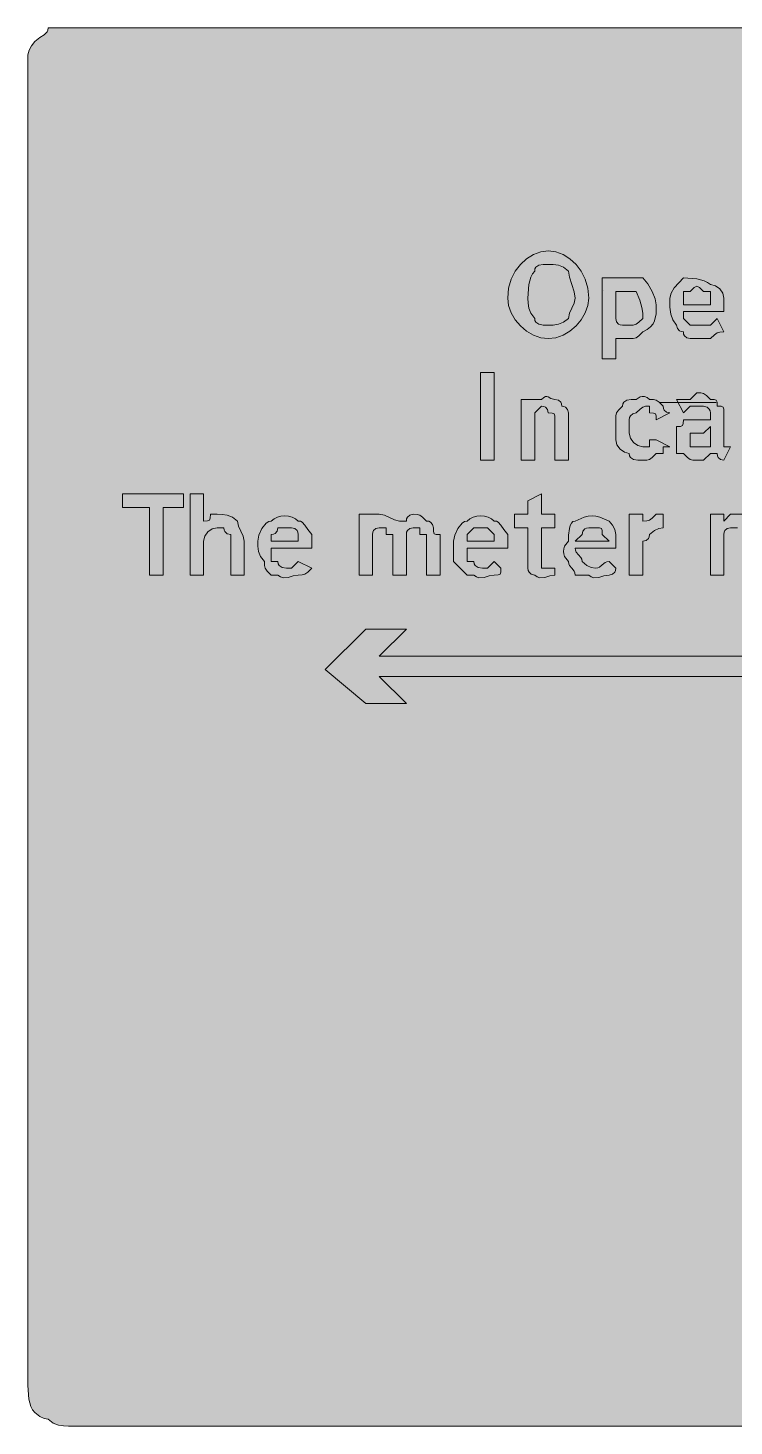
# Model space of a CAD drawing. Header units: metres. Extents: x 10 to 558, y 12 to 260.
# Drawn here: x 9.8 to 135.2, y 11.8 to 260.2 of the extents above; entities that cross this region are included whole.
import ezdxf

# ---------------------------------------------------------------- set-up
doc = ezdxf.new("R2010")
doc.units = ezdxf.units.M
for name, color, linetype, true_color in [('FILL_BLUE_0000FF', 7, 'Continuous', 0x0000ff), ('FILL_WHITE_FFFFFF', 7, 'Continuous', 0xffffff), ('STROKE_WHITE_FFFFFF', 7, 'Continuous', 0xffffff)]:
    doc.layers.add(name, color=color, linetype=linetype, true_color=true_color)

msp = doc.modelspace()

# ---------------------------------------------------------------- hatches: boundary and pattern name
at = {"layer": 'FILL_BLUE_0000FF', "true_color": 0x0000ff}
h = msp.add_hatch(color=7, dxfattribs=at)
h.dxf.hatch_style = 1
h.paths.add_polyline_path([(551.8, 260.11), (552.54, 259.95), (553.8, 259.41), (554.83, 258.64), (555.75, 257.76), (556.54, 257.26), (557.14, 256.67), (557.56, 256.03), (557.85, 255.36), (558.11, 254.05), (558.15, 252.96), (558.15, 18.96), (558.15, 16.56), (555.75, 14.16), (554.83, 13.28), (553.8, 12.51), (552.54, 11.97), (551.8, 11.81), (550.95, 11.76), (16.95, 11.76), (16.05, 11.78), (15.15, 11.91), (14.25, 12.27), (13.35, 12.96), (12.6, 13.11), (11.83, 13.47), (10.95, 14.16), (10.55, 14.66), (10.26, 15.25), (9.9, 16.56), (9.75, 18.96), (9.75, 252.96), (9.75, 255.36), (9.94, 256.24), (10.35, 257.01), (10.95, 257.76), (11.83, 258.47), (12.6, 258.96), (13.14, 259.45), (13.3, 259.76), (13.35, 260.16), (16.95, 260.16), (550.95, 260.16), (551.8, 260.11)])
at = {"layer": 'FILL_WHITE_FFFFFF', "true_color": 0xffffff}
h = msp.add_hatch(color=7, dxfattribs=at)
h.dxf.hatch_style = 1
h.paths.add_polyline_path([(104.79, 219.92), (106.01, 219.17), (107.1, 218.16), (108.02, 216.93), (108.73, 215.5), (109.19, 213.9), (109.35, 212.16), (109.19, 210.82), (108.73, 209.52), (108.02, 208.3), (107.1, 207.21), (106.01, 206.29), (104.79, 205.58), (103.49, 205.12), (102.15, 204.96), (100.81, 205.12), (99.51, 205.58), (98.29, 206.29), (97.2, 207.21), (96.28, 208.3), (95.57, 209.52), (95.11, 210.82), (94.95, 212.16), (95.11, 213.9), (95.57, 215.5), (96.28, 216.93), (97.2, 218.16), (98.29, 219.17), (99.51, 219.92), (100.81, 220.4), (102.15, 220.56), (103.49, 220.4), (104.79, 219.92)])
h.paths.add_polyline_path([(100.5, 218.01), (99.96, 217.65), (99.8, 217.36), (99.75, 216.96), (99.35, 216.46), (99.06, 215.87), (98.7, 214.56), (98.55, 212.16), (98.57, 211.26), (98.7, 210.36), (99.06, 209.46), (99.75, 208.56), (99.8, 208.16), (99.96, 207.87), (100.5, 207.51), (101.27, 207.38), (102.15, 207.36), (103.05, 207.38), (103.95, 207.51), (104.85, 207.87), (105.75, 208.56), (105.94, 209.46), (106.35, 210.36), (106.76, 211.26), (106.95, 212.16), (106.76, 213.25), (106.35, 214.56), (105.94, 215.87), (105.75, 216.96), (104.85, 217.65), (103.95, 218.01), (103.05, 218.14), (102.15, 218.16), (101.27, 218.14), (100.5, 218.01)], flags=16)
h = msp.add_hatch(color=7, dxfattribs=at)
h.dxf.hatch_style = 1
h.paths.add_polyline_path([(119.83, 214.67), (120.6, 213.36), (121.14, 212.05), (121.35, 210.96), (121.31, 209.37), (121.05, 208.11), (120.76, 207.57), (120.34, 207.08), (119.74, 206.61), (118.95, 206.16), (118.24, 205.47), (117.75, 205.11), (117.26, 204.98), (116.55, 204.96), (114.15, 204.96), (114.15, 201.36), (111.75, 201.36), (111.75, 215.76), (114.15, 215.76), (118.95, 215.76), (119.83, 214.67)])
h.paths.add_polyline_path([(114.15, 210.96), (114.15, 209.76), (114.15, 208.56), (114.3, 207.96), (114.66, 207.55), (114.95, 207.41), (115.35, 207.36), (116.55, 207.36), (117.26, 207.38), (117.75, 207.51), (118.24, 207.87), (118.95, 208.56), (118.93, 209.48), (118.8, 210.51), (118.44, 211.77), (117.75, 213.36), (116.55, 213.36), (115.35, 213.36), (114.15, 213.36), (114.15, 212.16), (114.15, 210.96)], flags=16)
h = msp.add_hatch(color=7, dxfattribs=at)
h.dxf.hatch_style = 1
h.paths.add_polyline_path([(126.34, 205.47), (126.2, 205.76), (126.15, 206.16), (125.75, 206.21), (125.46, 206.35), (125.1, 206.76), (124.95, 207.36), (124.26, 208.28), (123.9, 209.31), (123.77, 210.57), (123.75, 212.16), (123.96, 213.06), (124.5, 213.96), (126.15, 215.76), (128.55, 215.61), (129.86, 215.25), (130.45, 214.96), (130.95, 214.56), (131.83, 214.35), (132.6, 213.81), (133.14, 213.04), (133.35, 212.16), (133.35, 209.76), (126.15, 209.76), (126.15, 208.56), (127.35, 207.36), (129.75, 207.36), (130.95, 207.36), (132.15, 208.56), (133.35, 206.16), (132.64, 206.14), (132.15, 206.01), (131.66, 205.65), (130.95, 204.96), (127.35, 204.96), (126.75, 205.11), (126.34, 205.47)])
h.paths.add_polyline_path([(130.95, 213.36), (129.75, 213.36), (129.04, 214.03), (128.55, 214.26), (128.06, 214.03), (127.35, 213.36), (126.15, 213.36), (126.15, 210.96), (130.95, 210.96), (130.95, 213.36)], flags=16)
h = msp.add_hatch(color=7, dxfattribs=at)
h.dxf.hatch_style = 1
h.paths.add_polyline_path([(92.55, 198.96), (92.55, 183.36), (90.15, 183.36), (90.15, 198.96), (92.55, 198.96)])
h = msp.add_hatch(color=7, dxfattribs=at)
h.dxf.hatch_style = 1
h.paths.add_polyline_path([(99.75, 191.76), (99.75, 190.56), (99.75, 183.36), (97.35, 183.36), (97.35, 194.16), (99.75, 194.16), (100.95, 194.16), (101.35, 194.5), (101.66, 194.67), (101.92, 194.69), (102.15, 194.61), (102.64, 194.33), (103.35, 194.16), (103.95, 194.01), (104.36, 193.65), (104.5, 193.36), (104.55, 192.96), (104.95, 192.91), (105.24, 192.77), (105.6, 192.36), (105.75, 191.76), (105.75, 183.36), (103.35, 183.36), (103.35, 190.56), (103.33, 191.25), (103.2, 191.61), (102.84, 191.74), (102.15, 191.76), (102, 192.36), (101.64, 192.77), (101.35, 192.91), (100.95, 192.96), (99.75, 191.76)])
h = msp.add_hatch(color=7, dxfattribs=at)
h.dxf.hatch_style = 1
h.paths.add_polyline_path([(120.15, 185.76), (120.15, 186.96), (121.35, 186.96), (123.75, 185.76), (122.55, 185.76), (122.55, 184.56), (121.35, 184.56), (120.64, 183.87), (120.15, 183.51), (119.66, 183.38), (118.95, 183.36), (118.07, 183.38), (117.3, 183.51), (116.76, 183.87), (116.6, 184.16), (116.55, 184.56), (115.67, 184.77), (114.9, 185.31), (114.36, 186.08), (114.15, 186.96), (114.15, 190.56), (114.17, 191.27), (114.3, 191.76), (114.66, 192.25), (115.35, 192.96), (115.4, 193.36), (115.56, 193.65), (116.1, 194.01), (116.87, 194.14), (117.75, 194.16), (118.5, 194.61), (118.86, 194.69), (119.27, 194.67), (119.7, 194.5), (120.15, 194.16), (120.86, 194.14), (121.35, 194.01), (121.84, 193.65), (122.55, 192.96), (122.6, 192.56), (122.74, 192.27), (123.15, 191.91), (123.75, 191.76), (121.35, 190.56), (121.33, 191.25), (121.2, 191.61), (120.84, 191.74), (120.15, 191.76), (120.15, 192.96), (119.44, 192.94), (118.95, 192.81), (118.46, 192.45), (117.75, 191.76), (117.15, 191.61), (116.74, 191.25), (116.6, 190.96), (116.55, 190.56), (116.55, 188.16), (116.76, 187.28), (117.3, 186.51), (118.07, 185.97), (118.95, 185.76), (120.15, 185.76)])
h = msp.add_hatch(color=7, dxfattribs=at)
h.dxf.hatch_style = 1
h.paths.add_polyline_path([(127.35, 194.16), (128.55, 195.36), (129.26, 195.34), (129.75, 195.21), (130.24, 194.85), (130.95, 194.16), (131.64, 194.14), (132, 194.01), (132.13, 193.65), (132.15, 192.96), (132.84, 192.94), (133.2, 192.81), (133.33, 192.45), (133.35, 191.76), (133.35, 189.36), (133.35, 186.96), (133.35, 185.76), (134.55, 185.76), (133.35, 183.36), (132.75, 183.51), (132.34, 183.87), (132.2, 184.16), (132.15, 184.56), (130.95, 184.56), (129.75, 183.36), (128.55, 183.36), (127.84, 183.38), (127.35, 183.51), (126.86, 183.87), (126.15, 184.56), (124.95, 184.56), (124.95, 186.96), (124.95, 189.36), (125.64, 189.38), (126, 189.51), (126.13, 189.87), (126.15, 190.56), (128.55, 190.56), (129.75, 190.56), (130.95, 190.56), (130.95, 191.76), (130.9, 192.16), (130.76, 192.45), (130.35, 192.81), (129.75, 192.96), (128.55, 192.96), (127.35, 192.96), (126.15, 191.76), (124.95, 194.16), (126.15, 194.16), (127.35, 194.16)])
h.paths.add_polyline_path([(130.95, 185.76), (130.95, 186.96), (130.95, 189.36), (129.75, 188.16), (128.55, 188.16), (127.35, 188.16), (127.35, 186.96), (127.35, 185.76), (128.55, 185.76), (129.75, 185.76), (130.95, 185.76)], flags=16)
h = msp.add_hatch(color=7, dxfattribs=at)
h.dxf.hatch_style = 1
h.paths.add_polyline_path([(37.35, 174.96), (33.75, 174.96), (33.75, 162.96), (31.35, 162.96), (31.35, 174.96), (26.55, 174.96), (26.55, 177.36), (37.35, 177.36), (37.35, 174.96)])
h = msp.add_hatch(color=7, dxfattribs=at)
h.dxf.hatch_style = 1
h.paths.add_polyline_path([(40.95, 177.36), (40.95, 172.56), (41.64, 172.58), (42, 172.71), (42.13, 173.07), (42.15, 173.76), (43.35, 173.76), (44.25, 173.74), (45.15, 173.61), (46.05, 173.25), (46.95, 172.56), (47.14, 171.66), (47.55, 170.76), (47.96, 169.86), (48.15, 168.96), (48.15, 162.96), (45.75, 162.96), (45.75, 168.96), (45.75, 170.16), (45.15, 170.31), (44.74, 170.67), (44.6, 170.96), (44.55, 171.36), (43.35, 171.36), (42.47, 171.15), (41.7, 170.61), (41.16, 169.84), (40.95, 168.96), (40.95, 162.96), (38.55, 162.96), (38.55, 177.36), (40.95, 177.36)])
h = msp.add_hatch(color=7, dxfattribs=at)
h.dxf.hatch_style = 1
h.paths.add_polyline_path([(100.95, 164.16), (102.15, 164.16), (103.35, 164.16), (103.35, 162.96), (102.45, 162.79), (101.55, 162.51), (100.65, 162.45), (100.2, 162.62), (99.75, 162.96), (99.15, 163.11), (98.74, 163.47), (98.6, 163.76), (98.55, 164.16), (98.55, 171.36), (96.15, 171.36), (96.15, 173.76), (98.55, 173.76), (98.55, 176.16), (100.95, 177.36), (100.95, 173.76), (103.35, 173.76), (103.35, 171.36), (100.95, 171.36), (100.95, 165.36), (100.95, 164.16)])
h = msp.add_hatch(color=7, dxfattribs=at)
h.dxf.hatch_style = 1
h.paths.add_polyline_path([(52.26, 163.67), (51.9, 164.16), (51.77, 164.65), (51.75, 165.36), (51.06, 166.26), (50.7, 167.16), (50.57, 168.06), (50.55, 168.96), (50.76, 170.03), (51.3, 171.21), (52.07, 172.17), (52.5, 172.45), (52.95, 172.56), (53.45, 172.95), (54.04, 173.23), (54.68, 173.4), (55.35, 173.46), (56.02, 173.4), (56.66, 173.23), (57.25, 172.95), (57.75, 172.56), (58.15, 172.51), (58.46, 172.35), (58.95, 171.81), (59.44, 171.04), (60.15, 170.16), (60.15, 167.76), (52.95, 167.76), (52.95, 165.36), (54.15, 165.36), (54.2, 164.96), (54.36, 164.67), (54.9, 164.31), (55.67, 164.18), (56.55, 164.16), (57.75, 165.36), (60.15, 164.16), (59.44, 163.47), (58.95, 163.11), (58.46, 162.98), (57.75, 162.96), (56.85, 162.79), (55.95, 162.51), (55.05, 162.45), (54.6, 162.62), (54.15, 162.96), (52.95, 162.96), (52.26, 163.67)])
h.paths.add_polyline_path([(57.75, 170.16), (57.7, 170.56), (57.56, 170.85), (57.15, 171.21), (56.55, 171.36), (54.15, 171.36), (54, 170.76), (53.64, 170.35), (53.35, 170.21), (52.95, 170.16), (52.95, 168.96), (57.75, 168.96), (57.75, 170.16)], flags=16)
h = msp.add_hatch(color=7, dxfattribs=at)
h.dxf.hatch_style = 1
h.paths.add_polyline_path([(73.05, 173.57), (73.95, 173.16), (74.85, 172.75), (75.75, 172.56), (76.95, 172.56), (77, 172.96), (77.14, 173.25), (77.55, 173.61), (78.15, 173.76), (78.86, 173.74), (79.35, 173.61), (79.84, 173.25), (80.55, 172.56), (80.95, 172.51), (81.24, 172.37), (81.6, 171.96), (81.75, 171.36), (81.77, 170.67), (81.9, 170.31), (82.26, 170.18), (82.95, 170.16), (82.95, 162.96), (80.55, 162.96), (80.55, 170.16), (79.35, 170.16), (79.35, 171.36), (78.15, 171.36), (77.55, 171.21), (77.14, 170.85), (77, 170.56), (76.95, 170.16), (76.95, 168.96), (76.95, 162.96), (74.55, 162.96), (74.55, 170.16), (73.35, 170.16), (73.35, 171.36), (72.15, 171.36), (71.55, 171.21), (71.14, 170.85), (71, 170.56), (70.95, 170.16), (70.95, 168.96), (70.95, 162.96), (68.55, 162.96), (68.55, 173.76), (70.95, 173.76), (72.15, 173.76), (73.05, 173.57)])
h = msp.add_hatch(color=7, dxfattribs=at)
h.dxf.hatch_style = 1
h.paths.add_polyline_path([(85.35, 165.36), (85.35, 168.96), (85.56, 170.03), (86.1, 171.21), (86.87, 172.17), (87.3, 172.45), (87.75, 172.56), (88.25, 172.95), (88.84, 173.23), (89.48, 173.4), (90.15, 173.46), (90.82, 173.4), (91.46, 173.23), (92.05, 172.95), (92.55, 172.56), (92.95, 172.51), (93.26, 172.35), (93.75, 171.81), (94.24, 171.04), (94.95, 170.16), (94.95, 167.76), (87.75, 167.76), (87.75, 165.36), (88.95, 165.36), (89, 164.96), (89.16, 164.67), (89.7, 164.31), (90.47, 164.18), (91.35, 164.16), (92.55, 165.36), (93.75, 164.16), (93.73, 163.47), (93.6, 163.11), (93.24, 162.98), (92.55, 162.96), (91.65, 162.79), (90.75, 162.51), (89.85, 162.45), (89.4, 162.62), (88.95, 162.96), (87.75, 162.96), (85.35, 165.36)])
h.paths.add_polyline_path([(92.55, 170.16), (91.35, 171.36), (88.95, 171.36), (87.75, 170.16), (87.75, 168.96), (92.55, 168.96), (92.55, 170.16)], flags=16)
h = msp.add_hatch(color=7, dxfattribs=at)
h.dxf.hatch_style = 1
h.paths.add_polyline_path([(106.9, 163.36), (106.76, 163.67), (106.35, 164.16), (105.94, 164.65), (105.8, 164.96), (105.75, 165.36), (105.07, 166.26), (104.91, 166.71), (104.85, 167.16), (104.91, 167.61), (105.07, 168.06), (105.75, 168.96), (105.77, 170.03), (105.9, 171.21), (106.04, 171.74), (106.26, 172.17), (106.55, 172.45), (106.95, 172.56), (108.56, 173.23), (109.27, 173.4), (109.95, 173.46), (110.63, 173.4), (111.34, 173.23), (112.95, 172.56), (113.55, 171.81), (113.96, 171.04), (114.15, 170.16), (114.15, 167.76), (106.95, 167.76), (107, 167.36), (107.14, 167.05), (107.55, 166.56), (107.96, 166.07), (108.1, 165.76), (108.15, 165.36), (109.03, 164.67), (109.8, 164.31), (110.55, 164.16), (110.95, 164.21), (111.26, 164.35), (111.75, 164.76), (112.24, 165.17), (112.55, 165.31), (112.95, 165.36), (114.15, 164.16), (114.1, 163.76), (113.96, 163.47), (113.55, 163.11), (112.95, 162.96), (112.05, 162.79), (111.15, 162.51), (110.25, 162.45), (109.8, 162.62), (109.35, 162.96), (106.95, 162.96), (106.9, 163.36)])
h.paths.add_polyline_path([(111.75, 170.16), (111.73, 170.85), (111.6, 171.21), (111.24, 171.34), (110.55, 171.36), (109.35, 171.36), (108.95, 171.31), (108.66, 171.17), (108.3, 170.76), (108.15, 170.16), (106.95, 168.96), (112.95, 168.96), (111.75, 170.16)], flags=16)
h = msp.add_hatch(color=7, dxfattribs=at)
h.dxf.hatch_style = 1
h.paths.add_polyline_path([(119.66, 172.58), (120.15, 172.71), (120.64, 173.07), (121.35, 173.76), (122.55, 173.76), (122.55, 171.36), (121.8, 171.21), (121.03, 170.85), (120.15, 170.16), (120.1, 169.76), (119.96, 169.47), (119.55, 169.11), (118.95, 168.96), (118.95, 162.96), (116.55, 162.96), (116.55, 173.76), (118.95, 173.76), (118.95, 172.56), (119.66, 172.58)])
h = msp.add_hatch(color=7, dxfattribs=at)
h.dxf.hatch_style = 1
h.paths.add_polyline_path([(133.95, 171.21), (133.54, 170.85), (133.4, 170.56), (133.35, 170.16), (133.35, 168.96), (133.35, 162.96), (130.95, 162.96), (130.95, 173.76), (133.35, 173.76), (133.35, 172.56), (134.55, 173.76), (136.95, 173.76), (137, 173.36), (137.14, 173.05), (137.55, 172.56), (137.96, 172.07), (138.1, 171.76), (138.15, 171.36), (138.55, 171.31), (138.84, 171.17), (139.2, 170.76), (139.35, 170.16), (139.35, 162.96), (136.95, 162.96), (136.95, 170.16), (135.75, 171.36), (134.55, 171.36), (133.95, 171.21)])
h = msp.add_hatch(color=7, dxfattribs=at)
h.dxf.hatch_style = 1
h.paths.add_polyline_path([(505.35, 144.96), (72.15, 144.96), (76.95, 140.16), (69.75, 140.16), (62.55, 146.16), (69.75, 153.36), (76.95, 153.36), (72.15, 148.56), (505.35, 148.56), (505.35, 144.96)])

# ---------------------------------------------------------------- linework, layer by layer
at = {"layer": 'FILL_BLUE_0000FF', "lineweight": 0, "true_color": 0x0000ff}
msp.add_lwpolyline([(550.95, 11.76), (16.95, 11.76), (16.05, 11.78), (15.15, 11.91), (14.25, 12.27), (13.35, 12.96), (12.6, 13.11), (11.83, 13.47), (10.95, 14.16), (10.55, 14.66), (10.26, 15.25), (9.9, 16.56), (9.75, 18.96), (9.75, 252.96), (9.75, 255.36), (9.94, 256.24), (10.35, 257.01), (10.95, 257.76), (11.83, 258.47), (12.6, 258.96), (13.14, 259.45), (13.3, 259.76), (13.35, 260.16), (16.95, 260.16), (550.95, 260.16)], dxfattribs=at)
at = {"layer": 'FILL_WHITE_FFFFFF', "lineweight": 0, "true_color": 0xffffff}
for points in [[(104.79, 219.92), (106.01, 219.17), (107.1, 218.16), (108.02, 216.93), (108.73, 215.5), (109.19, 213.9), (109.35, 212.16), (109.19, 210.82), (108.73, 209.52), (108.02, 208.3), (107.1, 207.21), (106.01, 206.29), (104.79, 205.58), (103.49, 205.12), (102.15, 204.96), (100.81, 205.12), (99.51, 205.58), (98.29, 206.29), (97.2, 207.21), (96.28, 208.3), (95.57, 209.52), (95.11, 210.82), (94.95, 212.16), (95.11, 213.9), (95.57, 215.5), (96.28, 216.93), (97.2, 218.16), (98.29, 219.17), (99.51, 219.92), (100.81, 220.4), (102.15, 220.56), (103.49, 220.4)], [(100.5, 218.01), (99.96, 217.65), (99.8, 217.36), (99.75, 216.96), (99.35, 216.46), (99.06, 215.87), (98.7, 214.56), (98.55, 212.16), (98.57, 211.26), (98.7, 210.36), (99.06, 209.46), (99.75, 208.56), (99.8, 208.16), (99.96, 207.87), (100.5, 207.51), (101.27, 207.38), (102.15, 207.36), (103.05, 207.38), (103.95, 207.51), (104.85, 207.87), (105.75, 208.56), (105.94, 209.46), (106.35, 210.36), (106.76, 211.26), (106.95, 212.16), (106.76, 213.25), (106.35, 214.56), (105.94, 215.87), (105.75, 216.96), (104.85, 217.65), (103.95, 218.01), (103.05, 218.14), (102.15, 218.16), (101.27, 218.14)], [(119.83, 214.67), (120.6, 213.36), (121.14, 212.05), (121.35, 210.96), (121.31, 209.37), (121.05, 208.11), (120.76, 207.57), (120.34, 207.08), (119.74, 206.61), (118.95, 206.16), (118.24, 205.47), (117.75, 205.11), (117.26, 204.98), (116.55, 204.96), (114.15, 204.96), (114.15, 201.36), (111.75, 201.36), (111.75, 215.76), (114.15, 215.76), (118.95, 215.76)], [(126.34, 205.47), (126.2, 205.76), (126.15, 206.16), (125.75, 206.21), (125.46, 206.35), (125.1, 206.76), (124.95, 207.36), (124.26, 208.28), (123.9, 209.31), (123.77, 210.57), (123.75, 212.16), (123.96, 213.06), (124.5, 213.96), (126.15, 215.76), (128.55, 215.61), (129.86, 215.25), (130.45, 214.96), (130.95, 214.56), (131.83, 214.35), (132.6, 213.81), (133.14, 213.04), (133.35, 212.16), (133.35, 209.76), (126.15, 209.76), (126.15, 208.56), (127.35, 207.36), (129.75, 207.36), (130.95, 207.36), (132.15, 208.56), (133.35, 206.16), (132.64, 206.14), (132.15, 206.01), (131.66, 205.65), (130.95, 204.96), (127.35, 204.96), (126.75, 205.11)], [(130.95, 213.36), (129.75, 213.36), (129.04, 214.03), (128.55, 214.26), (128.06, 214.03), (127.35, 213.36), (126.15, 213.36), (126.15, 210.96), (130.95, 210.96)], [(114.15, 210.96), (114.15, 209.76), (114.15, 208.56), (114.3, 207.96), (114.66, 207.55), (114.95, 207.41), (115.35, 207.36), (116.55, 207.36), (117.26, 207.38), (117.75, 207.51), (118.24, 207.87), (118.95, 208.56), (118.93, 209.48), (118.8, 210.51), (118.44, 211.77), (117.75, 213.36), (116.55, 213.36), (115.35, 213.36), (114.15, 213.36), (114.15, 212.16)], [(92.55, 198.96), (92.55, 183.36), (90.15, 183.36), (90.15, 198.96)], [(99.75, 191.76), (99.75, 190.56), (99.75, 183.36), (97.35, 183.36), (97.35, 194.16), (99.75, 194.16), (100.95, 194.16), (101.35, 194.5), (101.66, 194.67), (101.92, 194.69), (102.15, 194.61), (102.64, 194.33), (103.35, 194.16), (103.95, 194.01), (104.36, 193.65), (104.5, 193.36), (104.55, 192.96), (104.95, 192.91), (105.24, 192.77), (105.6, 192.36), (105.75, 191.76), (105.75, 183.36), (103.35, 183.36), (103.35, 190.56), (103.33, 191.25), (103.2, 191.61), (102.84, 191.74), (102.15, 191.76), (102, 192.36), (101.64, 192.77), (101.35, 192.91), (100.95, 192.96)], [(120.15, 185.76), (120.15, 186.96), (121.35, 186.96), (123.75, 185.76), (122.55, 185.76), (122.55, 184.56), (121.35, 184.56), (120.64, 183.87), (120.15, 183.51), (119.66, 183.38), (118.95, 183.36), (118.07, 183.38), (117.3, 183.51), (116.76, 183.87), (116.6, 184.16), (116.55, 184.56), (115.67, 184.77), (114.9, 185.31), (114.36, 186.08), (114.15, 186.96), (114.15, 190.56), (114.17, 191.27), (114.3, 191.76), (114.66, 192.25), (115.35, 192.96), (115.4, 193.36), (115.56, 193.65), (116.1, 194.01), (116.87, 194.14), (117.75, 194.16), (118.5, 194.61), (118.86, 194.69), (119.27, 194.67), (119.7, 194.5), (120.15, 194.16), (120.86, 194.14), (121.35, 194.01), (121.84, 193.65), (122.55, 192.96), (122.6, 192.56), (122.74, 192.27), (123.15, 191.91), (123.75, 191.76), (121.35, 190.56), (121.33, 191.25), (121.2, 191.61), (120.84, 191.74), (120.15, 191.76), (120.15, 192.96), (119.44, 192.94), (118.95, 192.81), (118.46, 192.45), (117.75, 191.76), (117.15, 191.61), (116.74, 191.25), (116.6, 190.96), (116.55, 190.56), (116.55, 188.16), (116.76, 187.28), (117.3, 186.51), (118.07, 185.97), (118.95, 185.76)], [(127.35, 194.16), (128.55, 195.36), (129.26, 195.34), (129.75, 195.21), (130.24, 194.85), (130.95, 194.16), (131.64, 194.14), (132, 194.01), (132.13, 193.65), (132.15, 192.96), (132.84, 192.94), (133.2, 192.81), (133.33, 192.45), (133.35, 191.76), (133.35, 189.36), (133.35, 186.96), (133.35, 185.76), (134.55, 185.76), (133.35, 183.36), (132.75, 183.51), (132.34, 183.87), (132.2, 184.16), (132.15, 184.56), (130.95, 184.56), (129.75, 183.36), (128.55, 183.36), (127.84, 183.38), (127.35, 183.51), (126.86, 183.87), (126.15, 184.56), (124.95, 184.56), (124.95, 186.96), (124.95, 189.36), (125.64, 189.38), (126, 189.51), (126.13, 189.87), (126.15, 190.56), (128.55, 190.56), (129.75, 190.56), (130.95, 190.56), (130.95, 191.76), (130.9, 192.16), (130.76, 192.45), (130.35, 192.81), (129.75, 192.96), (128.55, 192.96), (127.35, 192.96), (126.15, 191.76), (124.95, 194.16), (126.15, 194.16)], [(130.95, 185.76), (130.95, 186.96), (130.95, 189.36), (129.75, 188.16), (128.55, 188.16), (127.35, 188.16), (127.35, 186.96), (127.35, 185.76), (128.55, 185.76), (129.75, 185.76)], [(37.35, 174.96), (33.75, 174.96), (33.75, 162.96), (31.35, 162.96), (31.35, 174.96), (26.55, 174.96), (26.55, 177.36), (37.35, 177.36)], [(40.95, 177.36), (40.95, 172.56), (41.64, 172.58), (42, 172.71), (42.13, 173.07), (42.15, 173.76), (43.35, 173.76), (44.25, 173.74), (45.15, 173.61), (46.05, 173.25), (46.95, 172.56), (47.14, 171.66), (47.55, 170.76), (47.96, 169.86), (48.15, 168.96), (48.15, 162.96), (45.75, 162.96), (45.75, 168.96), (45.75, 170.16), (45.15, 170.31), (44.74, 170.67), (44.6, 170.96), (44.55, 171.36), (43.35, 171.36), (42.47, 171.15), (41.7, 170.61), (41.16, 169.84), (40.95, 168.96), (40.95, 162.96), (38.55, 162.96), (38.55, 177.36)], [(100.95, 164.16), (102.15, 164.16), (103.35, 164.16), (103.35, 162.96), (102.45, 162.79), (101.55, 162.51), (100.65, 162.45), (100.2, 162.62), (99.75, 162.96), (99.15, 163.11), (98.74, 163.47), (98.6, 163.76), (98.55, 164.16), (98.55, 171.36), (96.15, 171.36), (96.15, 173.76), (98.55, 173.76), (98.55, 176.16), (100.95, 177.36), (100.95, 173.76), (103.35, 173.76), (103.35, 171.36), (100.95, 171.36), (100.95, 165.36)], [(52.26, 163.67), (51.9, 164.16), (51.77, 164.65), (51.75, 165.36), (51.06, 166.26), (50.7, 167.16), (50.57, 168.06), (50.55, 168.96), (50.76, 170.03), (51.3, 171.21), (52.07, 172.17), (52.5, 172.45), (52.95, 172.56), (53.45, 172.95), (54.04, 173.23), (54.68, 173.4), (55.35, 173.46), (56.02, 173.4), (56.66, 173.23), (57.25, 172.95), (57.75, 172.56), (58.15, 172.51), (58.46, 172.35), (58.95, 171.81), (59.44, 171.04), (60.15, 170.16), (60.15, 167.76), (52.95, 167.76), (52.95, 165.36), (54.15, 165.36), (54.2, 164.96), (54.36, 164.67), (54.9, 164.31), (55.67, 164.18), (56.55, 164.16), (57.75, 165.36), (60.15, 164.16), (59.44, 163.47), (58.95, 163.11), (58.46, 162.98), (57.75, 162.96), (56.85, 162.79), (55.95, 162.51), (55.05, 162.45), (54.6, 162.62), (54.15, 162.96), (52.95, 162.96)], [(73.05, 173.57), (73.95, 173.16), (74.85, 172.75), (75.75, 172.56), (76.95, 172.56), (77, 172.96), (77.14, 173.25), (77.55, 173.61), (78.15, 173.76), (78.86, 173.74), (79.35, 173.61), (79.84, 173.25), (80.55, 172.56), (80.95, 172.51), (81.24, 172.37), (81.6, 171.96), (81.75, 171.36), (81.77, 170.67), (81.9, 170.31), (82.26, 170.18), (82.95, 170.16), (82.95, 162.96), (80.55, 162.96), (80.55, 170.16), (79.35, 170.16), (79.35, 171.36), (78.15, 171.36), (77.55, 171.21), (77.14, 170.85), (77, 170.56), (76.95, 170.16), (76.95, 168.96), (76.95, 162.96), (74.55, 162.96), (74.55, 170.16), (73.35, 170.16), (73.35, 171.36), (72.15, 171.36), (71.55, 171.21), (71.14, 170.85), (71, 170.56), (70.95, 170.16), (70.95, 168.96), (70.95, 162.96), (68.55, 162.96), (68.55, 173.76), (70.95, 173.76), (72.15, 173.76)], [(85.35, 165.36), (85.35, 168.96), (85.56, 170.03), (86.1, 171.21), (86.87, 172.17), (87.3, 172.45), (87.75, 172.56), (88.25, 172.95), (88.84, 173.23), (89.48, 173.4), (90.15, 173.46), (90.82, 173.4), (91.46, 173.23), (92.05, 172.95), (92.55, 172.56), (92.95, 172.51), (93.26, 172.35), (93.75, 171.81), (94.24, 171.04), (94.95, 170.16), (94.95, 167.76), (87.75, 167.76), (87.75, 165.36), (88.95, 165.36), (89, 164.96), (89.16, 164.67), (89.7, 164.31), (90.47, 164.18), (91.35, 164.16), (92.55, 165.36), (93.75, 164.16), (93.73, 163.47), (93.6, 163.11), (93.24, 162.98), (92.55, 162.96), (91.65, 162.79), (90.75, 162.51), (89.85, 162.45), (89.4, 162.62), (88.95, 162.96), (87.75, 162.96)], [(106.9, 163.36), (106.76, 163.67), (106.35, 164.16), (105.94, 164.65), (105.8, 164.96), (105.75, 165.36), (105.07, 166.26), (104.91, 166.71), (104.85, 167.16), (104.91, 167.61), (105.07, 168.06), (105.75, 168.96), (105.77, 170.03), (105.9, 171.21), (106.04, 171.74), (106.26, 172.17), (106.55, 172.45), (106.95, 172.56), (108.56, 173.23), (109.27, 173.4), (109.95, 173.46), (110.63, 173.4), (111.34, 173.23), (112.95, 172.56), (113.55, 171.81), (113.96, 171.04), (114.15, 170.16), (114.15, 167.76), (106.95, 167.76), (107, 167.36), (107.14, 167.05), (107.55, 166.56), (107.96, 166.07), (108.1, 165.76), (108.15, 165.36), (109.03, 164.67), (109.8, 164.31), (110.55, 164.16), (110.95, 164.21), (111.26, 164.35), (111.75, 164.76), (112.24, 165.17), (112.55, 165.31), (112.95, 165.36), (114.15, 164.16), (114.1, 163.76), (113.96, 163.47), (113.55, 163.11), (112.95, 162.96), (112.05, 162.79), (111.15, 162.51), (110.25, 162.45), (109.8, 162.62), (109.35, 162.96), (106.95, 162.96)], [(119.66, 172.58), (120.15, 172.71), (120.64, 173.07), (121.35, 173.76), (122.55, 173.76), (122.55, 171.36), (121.8, 171.21), (121.03, 170.85), (120.15, 170.16), (120.1, 169.76), (119.96, 169.47), (119.55, 169.11), (118.95, 168.96), (118.95, 162.96), (116.55, 162.96), (116.55, 173.76), (118.95, 173.76), (118.95, 172.56)], [(57.75, 170.16), (57.7, 170.56), (57.56, 170.85), (57.15, 171.21), (56.55, 171.36), (54.15, 171.36), (54, 170.76), (53.64, 170.35), (53.35, 170.21), (52.95, 170.16), (52.95, 168.96), (57.75, 168.96)], [(92.55, 170.16), (91.35, 171.36), (88.95, 171.36), (87.75, 170.16), (87.75, 168.96), (92.55, 168.96)], [(111.75, 170.16), (111.73, 170.85), (111.6, 171.21), (111.24, 171.34), (110.55, 171.36), (109.35, 171.36), (108.95, 171.31), (108.66, 171.17), (108.3, 170.76), (108.15, 170.16), (106.95, 168.96), (112.95, 168.96)], [(505.35, 144.96), (72.15, 144.96), (76.95, 140.16), (69.75, 140.16), (62.55, 146.16), (69.75, 153.36), (76.95, 153.36), (72.15, 148.56), (505.35, 148.56)]]:
    msp.add_lwpolyline(points, close=True, dxfattribs=at)
msp.add_lwpolyline([(135.75, 171.36), (134.55, 171.36), (133.95, 171.21), (133.54, 170.85), (133.4, 170.56), (133.35, 170.16), (133.35, 168.96), (133.35, 162.96), (130.95, 162.96), (130.95, 173.76), (133.35, 173.76), (133.35, 172.56), (134.55, 173.76), (136.95, 173.76)], dxfattribs=at)
at = {"layer": 'STROKE_WHITE_FFFFFF', "lineweight": 0, "true_color": 0xffffff}
for points in [[(111.95, 213.6), (111.95, 213.6)], [(111.95, 213.6), (111.95, 213.6)], [(121.95, 193.6), (131.95, 193.6)], [(121.95, 193.6), (121.95, 193.6)], [(121.95, 193.6), (121.95, 193.6)]]:
    msp.add_lwpolyline(points, dxfattribs=at)

doc.saveas('drawing.dxf')
